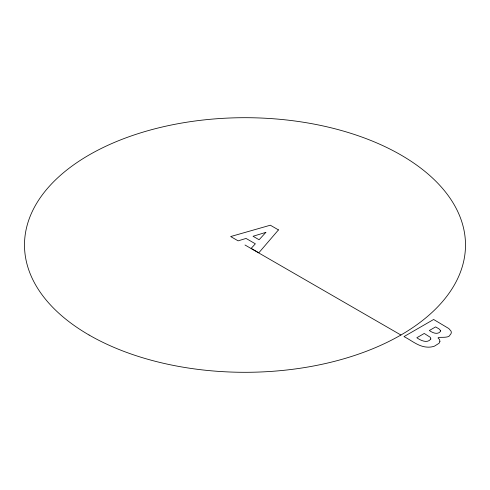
<?xml version="1.0" encoding="UTF-8"?>
<svg xmlns="http://www.w3.org/2000/svg" width="490" height="490" viewBox="0 0 490 490"><rect width="100%" height="100%" fill="white"/><g stroke="black" fill="none" stroke-linecap="round" stroke-linejoin="round"><path stroke-width="0.73" d="M245 245L400.918 335.019M439.934 341.328L439.083 343.251L434.495 346.136A11.197 6.468 0 0 1 427.041 347.116C418.319 346.602 411.465 340.342 403.987 336.606L433.632 319.492L448.809 328.539L450.916 330.964A8.061 4.655 0 0 1 450.053 334.891C448.901 339.521 433.301 335.252 439.493 339.362L439.934 341.328M440.718 330.805L440.535 331.454C437.466 335.117 432.48 332.735 429.332 330.53L435.604 326.904L439.089 328.949L440.718 330.805M430.845 338.988C427.36 343.809 420.567 340.403 416.825 337.745L424.254 333.457L430.349 337.347L430.845 338.988M278.461 229.902L258.824 252.803L251.162 248.375L255.364 243.812L246.041 238.434L238.134 240.86L230.668 236.548L270.333 225.21L278.461 229.902M265.856 232.37L259.106 239.763L253.048 236.272L265.856 232.37M89.082 335.019A220.5 127.302 0 0 0 457.985 277.946A220.5 127.302 0 0 0 187.933 122.035A220.5 127.302 0 0 0 89.082 335.019"/></g></svg>
